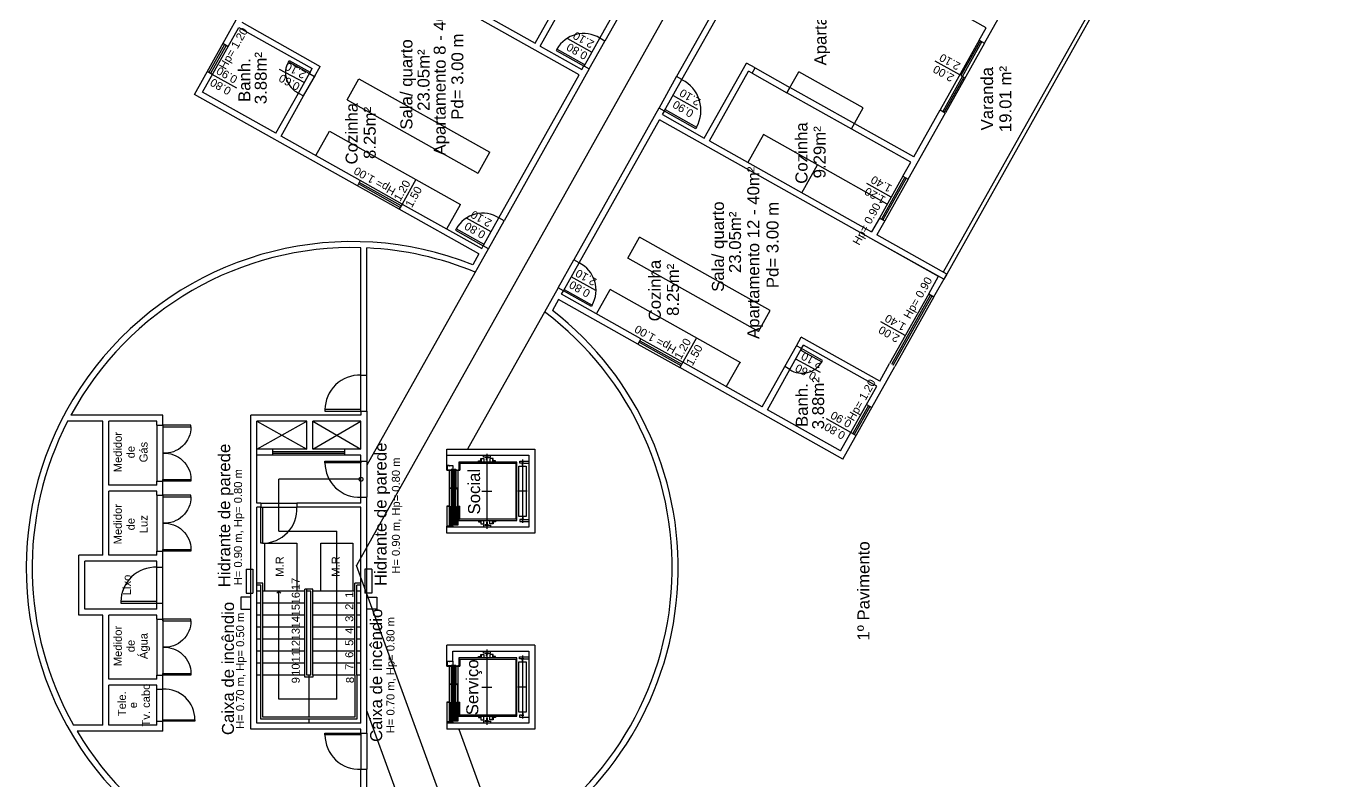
# Model space of a CAD drawing. Header units: millimetres. Extents: x -210 to 1173, y -437 to 320.
# Drawn here: x 1085.4 to 1118.09, y -83.68 to -64.81 of the extents above; entities that cross this region are included whole.
import ezdxf
from ezdxf.enums import TextEntityAlignment as Align

# ---------------------------------------------------------------- set-up
doc = ezdxf.new("R2010")
doc.units = ezdxf.units.MM
doc.header["$LTSCALE"] = 0.3
for name, pattern in [('DASHDOTX2', [50.8, 25.4, -12.7, 0, -12.7]), ('DASHED2', [9.525, 6.35, -3.175]), ('LTYPE_4', [112.5, 56.25, -56.25]), ('LTYPE_6', [168.75, 112.5, -28.125, 0, -28.125])]:
    doc.linetypes.add(name, pattern=pattern)
for name, color, linetype in [('CORTE', 6, 'Continuous'), ('COTAS', 1, 'Continuous'), ('ESQUADRIAS', 3, 'Continuous'), ('LAYER_0', 6, 'Continuous'), ('LINHA DE CORTE', 6, 'DASHDOTX2'), ('PISO', 1, 'Continuous'), ('PROJEÇÃO', 1, 'DASHED2'), ('TEXTOS', 2, 'Continuous'), ('VISTA', 2, 'Continuous')]:
    doc.layers.add(name, color=color, linetype=linetype)
doc.styles.add('2MM 1_100', font='ARIAL.TTF', dxfattribs={"height": 0.2})
doc.styles.add('3MM 1_100', font='ARIAL.TTF', dxfattribs={"height": 0.3})

msp = doc.modelspace()

# ---------------------------------------------------------------- linework, layer by layer
for p in [(1118.09, -34.736), (1110.996, -125.81)]:
    msp.add_line(p, (1093.657, -78.294))
at = {"layer": 'CORTE'}
for p, q in [((1104.442, -57.029), (1099.868, -65.184)), ((1106.186, -58.007), (1101.661, -66.074)), ((1099.739, -65.112), (1103.188, -58.962)), ((1101.792, -66.148), (1105.194, -60.088)), ((1099.226, -66.027), (1092.248, -62.114)), ((1094.066, -62.962), (1098.122, -65.236)), ((1109.399, -64.855), (1106.651, -63.313)), ((1098.122, -65.236), (1099.1, -63.492)), ((1098.253, -65.309), (1099.304, -63.435)), ((1109.357, -65.234), (1110.093, -63.924)), ((1089.607, -66.518), (1090.894, -64.223)), ((1090.789, -64.716), (1092.753, -65.816)), ((1089.811, -66.46), (1090.716, -64.847)), ((1090.716, -64.847), (1092.548, -65.874)), ((1099.813, -64.981), (1099.862, -64.893)), ((1109.228, -65.161), (1109.399, -64.855)), ((1098.253, -65.309), (1099.294, -65.893)), ((1099.868, -65.184), (1099.739, -65.112)), ((1109.226, -65.16), (1109.357, -65.234)), ((1092.48, -65.996), (1092.548, -65.874)), ((1092.48, -65.996), (1092.611, -66.069)), ((1092.611, -66.069), (1092.753, -65.816)), ((1097.22, -69.604), (1099.226, -66.027)), ((1099.477, -65.882), (1097.348, -69.676)), ((1099.294, -65.893), (1099.342, -65.807)), ((1099.342, -65.807), (1099.477, -65.882)), ((1102.352, -67.609), (1103.404, -65.734)), ((1102.483, -67.682), (1103.461, -65.938)), ((1103.622, -65.856), (1103.404, -65.734)), ((1103.548, -65.987), (1103.461, -65.938)), ((1103.548, -65.987), (1103.622, -65.856)), ((1101.795, -66.149), (1101.661, -66.074)), ((1104.494, -66.345), (1104.42, -66.476)), ((1107.588, -68.081), (1104.494, -66.345)), ((1093.68, -68.802), (1089.607, -66.518)), ((1091.643, -67.488), (1089.811, -66.46)), ((1091.643, -67.488), (1092.206, -66.484)), ((1091.774, -67.561), (1092.336, -66.557)), ((1092.206, -66.484), (1092.336, -66.557)), ((1107.515, -68.212), (1104.42, -66.476)), ((1092.102, -66.965), (1092.102, -66.965)), ((1101.219, -66.858), (1099.091, -70.653)), ((1101.354, -66.934), (1101.221, -66.859)), ((1101.305, -67.022), (1101.354, -66.934)), ((1107.45, -68.634), (1108.381, -66.978)), ((1107.588, -68.081), (1108.248, -66.905)), ((1108.248, -66.904), (1108.378, -66.978)), ((1099.225, -70.728), (1101.23, -67.151)), ((1108.207, -71.066), (1101.229, -67.15)), ((1101.305, -67.022), (1102.352, -67.609)), ((1093.753, -68.671), (1091.774, -67.561)), ((1100.767, -67.981), (1100.765, -67.98)), ((1102.483, -67.682), (1106.536, -69.956)), ((1107.319, -68.561), (1107.515, -68.212)), ((1107.319, -68.561), (1107.45, -68.634)), ((1093.753, -68.671), (1093.68, -68.802)), ((1094.8, -69.259), (1094.727, -69.389)), ((1094.8, -69.259), (1096.789, -70.373)), ((1096.715, -70.504), (1094.727, -69.389)), ((1097.348, -69.676), (1097.22, -69.604)), ((1106.732, -69.608), (1106.536, -69.956)), ((1106.732, -69.608), (1106.863, -69.681)), ((1106.863, -69.681), (1106.667, -70.03)), ((1108.34, -71.14), (1106.594, -70.161)), ((1108.412, -71.009), (1106.665, -70.029)), ((1108.413, -71.009), (1106.667, -70.03)), ((1093.77, -73.537), (1093.77, -70.351)), ((1093.92, -73.537), (1093.92, -70.356)), ((1096.957, -70.373), (1093.92, -75.788)), ((1096.715, -70.504), (1096.564, -70.775)), ((1096.789, -70.373), (1096.829, -70.302)), ((1096.957, -70.374), (1096.829, -70.302)), ((1099.225, -70.728), (1099.091, -70.653)), ((1107.963, -71.501), (1108.208, -71.065)), ((1108.094, -71.575), (1108.412, -71.009)), ((1108.413, -71.009), (1108.34, -71.14)), ((1098.701, -71.351), (1096.437, -75.387)), ((1098.833, -71.426), (1098.699, -71.35)), ((1098.785, -71.513), (1098.833, -71.426)), ((1100.769, -72.626), (1098.785, -71.513)), ((1107.963, -71.501), (1108.094, -71.575)), ((1098.711, -71.644), (1098.559, -71.918)), ((1100.695, -72.757), (1098.711, -71.644)), ((1100.769, -72.626), (1100.695, -72.757)), ((1104.655, -72.8), (1104.778, -72.582)), ((1104.786, -72.873), (1104.655, -72.8)), ((1106.74, -73.683), (1104.778, -72.582)), ((1104.786, -72.873), (1104.835, -72.786)), ((1106.667, -73.813), (1104.835, -72.786)), ((1087.32, -73.094), (1087.32, -73.091)), ((1101.815, -73.213), (1101.742, -73.344)), ((1103.799, -74.326), (1101.815, -73.213)), ((1093.77, -73.537), (1093.92, -73.537)), ((1105.819, -75.632), (1101.742, -73.344)), ((1103.799, -74.327), (1104.362, -73.323)), ((1103.93, -74.4), (1104.493, -73.396)), ((1104.493, -73.396), (1104.362, -73.323)), ((1105.819, -75.632), (1107.116, -73.319)), ((1106.74, -73.683), (1106.985, -73.246)), ((1104.142, -73.716), (1104.142, -73.716)), ((1105.761, -75.427), (1106.667, -73.813)), ((1103.45, -74.131), (1103.45, -74.131)), ((1103.581, -74.205), (1103.581, -74.204)), ((1093.77, -74.437), (1093.77, -74.537)), ((1093.77, -74.437), (1093.92, -74.437)), ((1093.92, -74.437), (1093.92, -75.687)), ((1105.761, -75.427), (1103.93, -74.4)), ((1087.32, -74.687), (1086.437, -74.687)), ((1088.82, -74.537), (1086.517, -74.537)), ((1087.32, -78.037), (1087.32, -74.687)), ((1087.47, -76.287), (1087.47, -74.687)), ((1088.67, -74.687), (1087.47, -74.687)), ((1088.67, -74.787), (1088.67, -74.687)), ((1088.67, -74.787), (1088.82, -74.787)), ((1088.82, -74.787), (1088.82, -74.537)), ((1091.02, -82.387), (1091.02, -74.537)), ((1093.77, -74.537), (1091.02, -74.537)), ((1091.17, -75.537), (1091.17, -74.687)), ((1092.42, -74.687), (1091.17, -74.687)), ((1091.17, -74.687), (1092.42, -75.387)), ((1091.17, -75.387), (1092.42, -74.687)), ((1092.42, -75.387), (1092.42, -74.687)), ((1092.57, -75.387), (1092.57, -74.687)), ((1093.77, -74.687), (1092.57, -74.687)), ((1092.57, -75.387), (1093.77, -74.687)), ((1092.57, -74.687), (1093.77, -75.387)), ((1093.77, -75.387), (1093.77, -74.687)), ((1093.92, -74.537), (1093.92, -74.537)), ((1106.096, -74.583), (1106.096, -74.583)), ((1092.42, -75.387), (1091.17, -75.387)), ((1093.77, -75.387), (1092.57, -75.387)), ((1095.92, -75.387), (1098.12, -75.387)), ((1095.92, -75.792), (1095.92, -75.387)), ((1098.12, -75.387), (1098.12, -77.487)), ((1091.17, -76.737), (1091.17, -75.537)), ((1093.77, -75.537), (1091.17, -75.537)), ((1093.77, -75.687), (1093.77, -75.537)), ((1095.92, -75.537), (1097.97, -75.537)), ((1096.24, -75.737), (1096.24, -75.738)), ((1097.97, -75.537), (1097.97, -77.337)), ((1088.67, -76.287), (1087.47, -76.287)), ((1087.47, -78.037), (1087.47, -76.437)), ((1088.67, -76.437), (1087.47, -76.437)), ((1088.67, -76.287), (1088.67, -76.187)), ((1088.67, -76.187), (1088.82, -76.187)), ((1088.67, -76.537), (1088.67, -76.437)), ((1088.82, -76.537), (1088.82, -76.187)), ((1088.67, -76.537), (1088.82, -76.537)), ((1091.27, -76.737), (1091.17, -76.737)), ((1093.77, -76.737), (1092.17, -76.737)), ((1093.77, -76.737), (1093.77, -76.587)), ((1093.92, -82.487), (1093.92, -76.587)), ((1091.17, -82.237), (1091.17, -76.837)), ((1091.27, -76.837), (1091.17, -76.837)), ((1093.77, -76.837), (1092.17, -76.837)), ((1093.77, -82.237), (1093.77, -76.837)), ((1095.92, -77.487), (1095.92, -77.312)), ((1097.97, -77.337), (1095.92, -77.337)), ((1097.97, -77.337), (1096.07, -77.337)), ((1098.12, -77.487), (1095.92, -77.487)), ((1086.72, -79.537), (1086.72, -78.037)), ((1087.32, -78.037), (1086.72, -78.037)), ((1088.67, -78.037), (1087.47, -78.037)), ((1088.67, -78.037), (1088.67, -77.937)), ((1088.67, -77.937), (1088.82, -77.937)), ((1088.82, -78.337), (1088.82, -77.937)), ((1086.87, -79.387), (1086.87, -78.187)), ((1088.67, -78.187), (1086.87, -78.187)), ((1088.67, -78.337), (1088.67, -78.187)), ((1088.67, -78.337), (1088.82, -78.337)), ((1090.9, -78.388), (1090.9, -78.988)), ((1090.9, -78.388), (1091.07, -78.388)), ((1091.07, -78.388), (1091.07, -78.988)), ((1094.04, -78.388), (1093.87, -78.388)), ((1093.87, -78.388), (1093.87, -78.988)), ((1094.04, -78.388), (1094.04, -78.988)), ((1090.9, -78.988), (1091.07, -78.988)), ((1094.04, -78.988), (1093.87, -78.988)), ((1088.67, -79.387), (1086.87, -79.387)), ((1088.67, -79.387), (1088.67, -79.237)), ((1088.67, -79.237), (1088.82, -79.237)), ((1088.82, -79.677), (1088.82, -79.237)), ((1087.32, -79.537), (1086.72, -79.537)), ((1087.32, -82.287), (1087.32, -79.537)), ((1087.47, -81.137), (1087.47, -79.537)), ((1088.67, -79.537), (1087.47, -79.537)), ((1088.67, -79.637), (1088.67, -79.537)), ((1088.67, -79.637), (1088.82, -79.637)), ((1098.12, -80.282), (1095.92, -80.282)), ((1095.92, -80.687), (1095.92, -80.282)), ((1098.12, -80.282), (1098.12, -82.382)), ((1096.07, -80.432), (1097.97, -80.432)), ((1096.07, -80.687), (1096.07, -80.432)), ((1097.97, -80.432), (1097.97, -82.232)), ((1088.67, -81.137), (1088.67, -81.037)), ((1088.67, -81.037), (1088.82, -81.037)), ((1088.82, -81.387), (1088.82, -80.997)), ((1088.67, -81.137), (1087.47, -81.137)), ((1087.47, -82.287), (1087.47, -81.287)), ((1088.67, -81.287), (1087.47, -81.287)), ((1088.67, -81.387), (1088.67, -81.287)), ((1088.67, -81.387), (1088.82, -81.387)), ((1093.92, -81.937), (1096.708, -89.575)), ((1087.32, -82.287), (1086.588, -82.287)), ((1088.67, -82.287), (1087.47, -82.287)), ((1088.67, -82.287), (1088.67, -82.187)), ((1088.67, -82.187), (1088.82, -82.187)), ((1088.82, -82.437), (1088.82, -82.187)), ((1091.02, -82.087), (1091.02, -82.087)), ((1093.77, -82.237), (1091.17, -82.237)), ((1095.92, -82.207), (1095.92, -82.382)), ((1097.97, -82.232), (1095.92, -82.232)), ((1096.07, -82.232), (1096.07, -82.207)), ((1097.97, -82.232), (1096.07, -82.232)), ((1088.82, -82.437), (1086.675, -82.437)), ((1093.77, -82.387), (1091.02, -82.387)), ((1093.77, -82.487), (1093.77, -82.387)), ((1093.77, -82.487), (1093.92, -82.487)), ((1098.12, -82.382), (1095.92, -82.382)), ((1096.218, -82.387), (1097.913, -87.044)), ((1093.77, -86.345), (1093.77, -83.387)), ((1093.77, -83.387), (1093.92, -83.387)), ((1093.92, -86.339), (1093.92, -83.387))]:
    msp.add_line(p, q, dxfattribs=at)
for points in [[(1091.02, -79.088), (1090.77, -79.088), (1090.77, -79.388), (1091.02, -79.388)], [(1093.92, -79.088), (1094.17, -79.088), (1094.17, -79.388), (1093.92, -79.388)]]:
    msp.add_lwpolyline(points, close=True, dxfattribs=at)
for radius, start, end in [(8.15, 68.3048, 282.7624), (8, 88.4307, 151.556), (8, 67.3907, 87.3556), (8, 298.0702, 53.0339), (8.15, 298.9803, 52.0841), (8, 152.7709, 209.5018), (8, 210.7439, 271.5674)]:
    msp.add_arc((1093.551, -78.348), radius, start, end, dxfattribs=at)
at = {"layer": 'COTAS'}
for p, q in [((1098.931, -65.117), (1099.544, -65.461)), ((1108.739, -66.032), (1108.126, -65.689)), ((1090.667, -66.362), (1090.053, -66.018)), ((1092.352, -66.222), (1091.732, -65.891)), ((1095.144, -68.645), (1094.8, -69.258)), ((1107.026, -69.084), (1106.412, -68.741)), ((1097.025, -69.953), (1096.412, -69.609)), ((1099.642, -71.421), (1099.029, -71.077)), ((1107.376, -72.548), (1106.763, -72.204)), ((1102.159, -72.6), (1101.815, -73.213)), ((1105.26, -73.465), (1104.639, -73.135)), ((1106.02, -74.97), (1105.407, -74.626)), ((1093.77, -76.137), (1091.72, -76.137)), ((1091.72, -77.437), (1091.72, -76.137)), ((1091.72, -77.437), (1093.17, -77.437)), ((1093.17, -81.637), (1093.17, -77.437)), ((1091.72, -78.937), (1091.669, -78.987)), ((1091.72, -78.937), (1091.769, -78.987)), ((1091.72, -81.637), (1091.72, -78.937)), ((1093.17, -81.637), (1091.72, -81.637))]:
    msp.add_line(p, q, dxfattribs=at)
at = {"layer": 'COTAS', "extrusion": (8.11327e-13, 3.46145e-12, -1)}
msp.add_line((1101.574, -66.542), (1102.187, -66.886), dxfattribs=at)
at = {"layer": 'COTAS'}
msp.add_circle((1093.77, -76.137), 0.05, dxfattribs=at)
at = {"layer": 'ESQUADRIAS'}
for p, q in [((1109.293, -65.197), (1108.315, -66.941)), ((1109.258, -65.177), (1108.769, -66.049)), ((1108.839, -66.089), (1108.35, -66.961)), ((1108.769, -66.049), (1108.839, -66.089)), ((1107.367, -68.588), (1106.78, -69.635)), ((1107.402, -68.608), (1106.815, -69.654)), ((1094.753, -69.341), (1093.707, -68.755)), ((1094.773, -69.307), (1093.726, -68.72)), ((1108.011, -71.528), (1107.033, -73.272)), ((1108.046, -71.548), (1107.067, -73.292)), ((1100.722, -72.709), (1101.769, -73.296)), ((1100.742, -72.674), (1101.788, -73.261))]:
    msp.add_line(p, q, dxfattribs=at)
for points in [[(1092.499, -65.961), (1092.479, -65.995), (1091.956, -65.702), (1091.976, -65.667)], [(1099.348, -65.81), (1099.368, -65.775), (1098.67, -65.384), (1098.65, -65.418)], [(1101.354, -66.934), (1101.374, -66.899), (1102.159, -67.34), (1102.139, -67.375)], [(1096.829, -70.302), (1096.849, -70.267), (1096.151, -69.876), (1096.131, -69.911)], [(1098.833, -71.426), (1098.853, -71.391), (1099.551, -71.782), (1099.531, -71.817)], [(1104.786, -72.873), (1104.767, -72.908), (1105.29, -73.202), (1105.309, -73.167)], [(1093.77, -74.437), (1093.77, -74.397), (1092.87, -74.397), (1092.87, -74.437)], [(1093.77, -75.687), (1093.77, -75.727), (1092.87, -75.727), (1092.87, -75.687)], [(1091.27, -76.837), (1091.31, -76.837), (1091.31, -77.737), (1091.27, -77.737)], [(1088.67, -79.237), (1088.67, -79.197), (1087.77, -79.197), (1087.77, -79.237)], [(1093.77, -82.487), (1093.77, -82.527), (1092.87, -82.527), (1092.87, -82.487)]]:
    msp.add_lwpolyline(points, close=True, dxfattribs=at)
at = {"layer": 'ESQUADRIAS', "extrusion": (-1.22461e-16, 2.18219e-21, -1)}
for points in [[(-1088.82, -74.787), (-1088.82, -74.827), (-1089.52, -74.827), (-1089.52, -74.787)], [(-1088.82, -76.187), (-1088.82, -76.147), (-1089.52, -76.147), (-1089.52, -76.187)], [(-1088.82, -76.537), (-1088.82, -76.577), (-1089.52, -76.577), (-1089.52, -76.537)], [(-1088.82, -77.937), (-1088.82, -77.897), (-1089.52, -77.897), (-1089.52, -77.937)], [(-1088.82, -79.637), (-1088.82, -79.677), (-1089.52, -79.677), (-1089.52, -79.637)], [(-1088.82, -81.037), (-1088.82, -80.997), (-1089.52, -80.997), (-1089.52, -81.037)]]:
    msp.add_lwpolyline(points, close=True, dxfattribs=at)
at = {"layer": 'ESQUADRIAS', "extrusion": (-2.37721e-09, -4.20167e-10, 1), "elevation": 0}
msp.add_lwpolyline([(1088.82, -82.187), (1088.82, -82.147), (1089.62, -82.147), (1089.62, -82.187)], close=True, dxfattribs=at)
at = {"layer": 'LAYER_0', "color": 15, "linetype": 'LTYPE_6'}
for p, q in [((1096.92, -75.502), (1096.92, -77.378)), ((1097.81, -75.645), (1097.81, -77.226)), ((1096.792, -76.437), (1097.044, -76.437)), ((1097.921, -76.437), (1097.691, -76.437)), ((1096.92, -80.397), (1096.92, -82.272)), ((1097.81, -80.539), (1097.81, -82.121)), ((1096.792, -81.332), (1097.044, -81.332)), ((1097.92, -81.332), (1097.691, -81.332))]:
    msp.add_line(p, q, dxfattribs=at)
at = {"layer": 'LAYER_0', "color": 7}
for p, q in [((1095.92, -75.792), (1096.07, -75.792)), ((1096.07, -77.312), (1095.92, -77.312)), ((1095.92, -80.687), (1096.07, -80.687)), ((1096.07, -82.207), (1095.92, -82.207))]:
    msp.add_line(p, q, dxfattribs=at)
at = {"layer": 'LAYER_0', "color": 11}
for p, q in [((1095.92, -75.912), (1095.92, -75.792)), ((1095.92, -75.792), (1095.98, -75.792)), ((1095.978, -75.794), (1095.922, -75.794)), ((1095.922, -75.794), (1095.922, -75.91)), ((1095.978, -75.807), (1095.978, -75.794)), ((1095.98, -75.807), (1095.978, -75.807)), ((1095.98, -75.792), (1095.98, -75.807)), ((1095.98, -75.792), (1096.07, -75.792)), ((1096.07, -75.792), (1096.07, -75.882)), ((1097.67, -75.707), (1096.22, -75.707)), ((1096.22, -75.707), (1096.22, -75.91)), ((1096.24, -75.737), (1096.24, -75.912)), ((1096.24, -75.737), (1097.64, -75.737)), ((1096.71, -75.682), (1096.71, -75.676)), ((1096.71, -75.676), (1096.764, -75.676)), ((1096.71, -75.682), (1096.77, -75.682)), ((1096.764, -75.676), (1096.764, -75.622)), ((1096.764, -75.622), (1096.845, -75.622)), ((1096.77, -75.682), (1096.77, -75.622)), ((1096.77, -75.682), (1096.77, -75.707)), ((1096.835, -75.587), (1096.835, -75.537)), ((1096.875, -75.587), (1096.835, -75.587)), ((1096.845, -75.622), (1096.845, -75.682)), ((1096.845, -75.682), (1096.845, -75.707)), ((1096.92, -75.587), (1096.875, -75.587)), ((1096.875, -75.587), (1096.875, -75.592)), ((1096.879, -75.596), (1096.875, -75.592)), ((1096.912, -75.597), (1096.879, -75.596)), ((1096.912, -75.597), (1096.916, -75.601)), ((1096.916, -75.617), (1096.912, -75.62)), ((1096.912, -75.662), (1096.912, -75.62)), ((1096.92, -75.662), (1096.912, -75.662)), ((1096.916, -75.617), (1096.916, -75.601)), ((1096.965, -75.587), (1096.92, -75.587)), ((1096.92, -75.662), (1096.928, -75.662)), ((1096.925, -75.601), (1096.928, -75.597)), ((1096.925, -75.617), (1096.925, -75.601)), ((1096.925, -75.617), (1096.928, -75.62)), ((1096.928, -75.597), (1096.962, -75.596)), ((1096.928, -75.662), (1096.928, -75.62)), ((1096.962, -75.596), (1096.965, -75.592)), ((1096.965, -75.587), (1097.005, -75.587)), ((1096.965, -75.587), (1096.965, -75.592)), ((1097.076, -75.622), (1096.995, -75.622)), ((1096.995, -75.622), (1096.995, -75.682)), ((1096.995, -75.682), (1096.995, -75.707)), ((1097.005, -75.587), (1097.005, -75.537)), ((1097.07, -75.682), (1097.07, -75.622)), ((1097.07, -75.682), (1097.07, -75.707)), ((1097.13, -75.682), (1097.07, -75.682)), ((1097.076, -75.676), (1097.076, -75.622)), ((1097.13, -75.676), (1097.076, -75.676)), ((1097.13, -75.682), (1097.13, -75.676)), ((1097.64, -75.737), (1097.64, -77.137)), ((1097.67, -77.167), (1097.67, -75.707)), ((1097.72, -75.807), (1097.9, -75.807)), ((1097.72, -77.067), (1097.72, -75.807)), ((1097.738, -75.733), (1097.738, -75.683)), ((1097.738, -75.683), (1097.97, -75.683)), ((1097.778, -75.733), (1097.738, -75.733)), ((1097.843, -75.733), (1097.97, -75.733)), ((1097.9, -75.807), (1097.9, -77.067)), ((1095.92, -75.912), (1096.025, -75.912)), ((1096.023, -75.91), (1095.922, -75.91)), ((1095.98, -77.312), (1095.98, -75.912)), ((1096.068, -75.895), (1096.023, -75.895)), ((1096.023, -75.895), (1096.023, -75.91)), ((1096.025, -75.912), (1096.025, -75.897)), ((1096.025, -75.897), (1096.07, -75.897)), ((1096.07, -75.9), (1096.03, -75.9)), ((1096.03, -75.9), (1096.03, -76.382)), ((1096.032, -76.38), (1096.032, -75.902)), ((1096.032, -75.902), (1096.068, -75.902)), ((1096.07, -75.882), (1096.068, -75.882)), ((1096.068, -75.882), (1096.068, -75.895)), ((1096.068, -75.902), (1096.068, -75.915)), ((1096.068, -75.915), (1096.07, -75.915)), ((1096.07, -75.882), (1096.07, -77.312)), ((1096.1, -75.882), (1096.1, -77.287)), ((1096.1, -75.882), (1096.102, -75.882)), ((1096.145, -75.897), (1096.1, -75.897)), ((1096.1, -75.9), (1096.14, -75.9)), ((1096.102, -75.915), (1096.1, -75.915)), ((1096.102, -75.882), (1096.102, -75.895)), ((1096.102, -75.895), (1096.147, -75.895)), ((1096.138, -75.902), (1096.102, -75.902)), ((1096.102, -75.902), (1096.102, -75.915)), ((1096.138, -76.38), (1096.138, -75.902)), ((1096.14, -75.9), (1096.14, -76.382)), ((1096.145, -75.912), (1096.145, -75.897)), ((1096.145, -75.912), (1096.19, -75.912)), ((1096.147, -75.895), (1096.147, -75.91)), ((1096.147, -75.91), (1096.19, -75.91)), ((1096.22, -75.91), (1096.19, -75.91)), ((1096.19, -75.912), (1096.24, -75.912)), ((1096.19, -75.912), (1096.19, -77.287)), ((1095.985, -76.362), (1096.025, -76.362)), ((1095.985, -76.362), (1095.985, -76.832)), ((1096.023, -76.364), (1095.987, -76.364)), ((1095.987, -76.83), (1095.987, -76.364)), ((1096.023, -76.377), (1096.023, -76.364)), ((1096.025, -76.377), (1096.023, -76.377)), ((1096.025, -76.362), (1096.025, -76.377)), ((1096.03, -76.382), (1096.07, -76.382)), ((1096.068, -76.38), (1096.032, -76.38)), ((1096.07, -76.367), (1096.068, -76.367)), ((1096.068, -76.367), (1096.068, -76.38)), ((1096.1, -76.367), (1096.102, -76.367)), ((1096.14, -76.382), (1096.1, -76.382)), ((1096.102, -76.367), (1096.102, -76.38)), ((1096.102, -76.38), (1096.138, -76.38)), ((1096.185, -76.362), (1096.145, -76.362)), ((1096.145, -76.362), (1096.145, -76.377)), ((1096.145, -76.377), (1096.147, -76.377)), ((1096.147, -76.377), (1096.147, -76.364)), ((1096.147, -76.364), (1096.183, -76.364)), ((1096.183, -76.83), (1096.183, -76.364)), ((1096.185, -76.362), (1096.185, -76.832)), ((1095.98, -76.812), (1095.92, -76.812)), ((1095.92, -76.812), (1095.92, -77.312)), ((1095.922, -77.31), (1095.922, -76.814)), ((1095.922, -76.814), (1095.978, -76.814)), ((1095.978, -76.814), (1095.978, -76.827)), ((1096.025, -76.817), (1096.023, -76.817)), ((1096.023, -76.817), (1096.023, -76.83)), ((1096.025, -76.832), (1096.025, -76.817)), ((1096.145, -76.832), (1096.145, -76.817)), ((1096.145, -76.817), (1096.147, -76.817)), ((1096.147, -76.817), (1096.147, -76.83)), ((1096.19, -76.812), (1096.24, -76.812)), ((1096.192, -76.827), (1096.192, -76.814)), ((1096.192, -76.814), (1096.22, -76.814)), ((1096.22, -76.814), (1096.22, -77.167)), ((1096.24, -77.137), (1096.24, -76.812)), ((1095.978, -76.827), (1095.98, -76.827)), ((1095.985, -76.832), (1096.025, -76.832)), ((1096.023, -76.83), (1095.987, -76.83)), ((1096.185, -76.832), (1096.145, -76.832)), ((1096.147, -76.83), (1096.183, -76.83)), ((1096.19, -76.827), (1096.192, -76.827)), ((1097.64, -77.137), (1096.24, -77.137)), ((1097.9, -77.067), (1097.72, -77.067)), ((1097.778, -77.141), (1097.738, -77.141)), ((1097.738, -77.141), (1097.738, -77.191)), ((1097.843, -77.141), (1097.97, -77.141)), ((1095.92, -77.312), (1095.98, -77.312)), ((1095.978, -77.31), (1095.922, -77.31)), ((1095.98, -77.297), (1095.978, -77.297)), ((1095.978, -77.297), (1095.978, -77.31)), ((1096.07, -77.312), (1095.98, -77.312)), ((1096.19, -77.287), (1096.1, -77.287)), ((1096.22, -77.167), (1097.67, -77.167)), ((1096.71, -77.192), (1096.77, -77.192)), ((1096.71, -77.192), (1096.71, -77.198)), ((1096.71, -77.198), (1096.764, -77.198)), ((1096.764, -77.198), (1096.764, -77.252)), ((1096.764, -77.252), (1096.845, -77.252)), ((1096.77, -77.192), (1096.77, -77.167)), ((1096.77, -77.192), (1096.77, -77.252)), ((1096.875, -77.287), (1096.835, -77.287)), ((1096.835, -77.287), (1096.835, -77.337)), ((1096.845, -77.192), (1096.845, -77.167)), ((1096.845, -77.252), (1096.845, -77.192)), ((1096.878, -77.279), (1096.875, -77.283)), ((1096.875, -77.287), (1096.875, -77.283)), ((1096.875, -77.287), (1096.92, -77.287)), ((1096.912, -77.278), (1096.878, -77.279)), ((1096.92, -77.212), (1096.912, -77.212)), ((1096.912, -77.212), (1096.912, -77.254)), ((1096.916, -77.258), (1096.912, -77.254)), ((1096.916, -77.274), (1096.912, -77.278)), ((1096.916, -77.258), (1096.916, -77.274)), ((1096.92, -77.212), (1096.928, -77.212)), ((1096.92, -77.287), (1096.965, -77.287)), ((1096.925, -77.258), (1096.928, -77.254)), ((1096.925, -77.258), (1096.925, -77.274)), ((1096.928, -77.278), (1096.925, -77.274)), ((1096.928, -77.212), (1096.928, -77.254)), ((1096.928, -77.278), (1096.962, -77.279)), ((1096.962, -77.279), (1096.965, -77.283)), ((1096.965, -77.287), (1096.965, -77.283)), ((1096.965, -77.287), (1097.005, -77.287)), ((1096.995, -77.192), (1096.995, -77.167)), ((1096.995, -77.252), (1096.995, -77.192)), ((1097.076, -77.252), (1096.995, -77.252)), ((1097.005, -77.287), (1097.005, -77.337)), ((1097.07, -77.192), (1097.07, -77.167)), ((1097.13, -77.192), (1097.07, -77.192)), ((1097.07, -77.192), (1097.07, -77.252)), ((1097.13, -77.198), (1097.076, -77.198)), ((1097.076, -77.198), (1097.076, -77.252)), ((1097.13, -77.192), (1097.13, -77.198)), ((1097.738, -77.191), (1097.97, -77.191)), ((1095.92, -80.807), (1095.92, -80.687)), ((1095.92, -80.687), (1095.98, -80.687)), ((1095.978, -80.689), (1095.922, -80.689)), ((1095.922, -80.689), (1095.922, -80.805)), ((1095.978, -80.702), (1095.978, -80.689)), ((1095.98, -80.702), (1095.978, -80.702)), ((1095.98, -80.687), (1095.98, -80.702)), ((1095.98, -80.687), (1096.07, -80.687)), ((1096.07, -80.687), (1096.07, -80.777)), ((1097.67, -80.602), (1096.22, -80.602)), ((1096.22, -80.602), (1096.22, -80.805)), ((1096.24, -80.632), (1096.24, -80.807)), ((1096.24, -80.632), (1097.64, -80.632)), ((1096.71, -80.577), (1096.71, -80.571)), ((1096.71, -80.571), (1096.764, -80.571)), ((1096.71, -80.577), (1096.77, -80.577)), ((1096.764, -80.571), (1096.764, -80.517)), ((1096.764, -80.517), (1096.845, -80.517)), ((1096.77, -80.577), (1096.77, -80.517)), ((1096.77, -80.577), (1096.77, -80.602)), ((1096.835, -80.482), (1096.835, -80.432)), ((1096.875, -80.482), (1096.835, -80.482)), ((1096.845, -80.517), (1096.845, -80.577)), ((1096.845, -80.577), (1096.845, -80.602)), ((1096.92, -80.482), (1096.875, -80.482)), ((1096.875, -80.482), (1096.875, -80.487)), ((1096.878, -80.49), (1096.875, -80.487)), ((1096.912, -80.492), (1096.878, -80.49)), ((1096.912, -80.492), (1096.915, -80.496)), ((1096.915, -80.512), (1096.912, -80.515)), ((1096.912, -80.557), (1096.912, -80.515)), ((1096.92, -80.557), (1096.912, -80.557)), ((1096.915, -80.512), (1096.915, -80.496)), ((1096.965, -80.482), (1096.92, -80.482)), ((1096.92, -80.557), (1096.928, -80.557)), ((1096.924, -80.496), (1096.928, -80.492)), ((1096.924, -80.512), (1096.924, -80.496)), ((1096.924, -80.512), (1096.928, -80.515)), ((1096.928, -80.492), (1096.961, -80.49)), ((1096.928, -80.557), (1096.928, -80.515)), ((1096.961, -80.49), (1096.965, -80.487)), ((1096.965, -80.482), (1097.005, -80.482)), ((1096.965, -80.482), (1096.965, -80.487)), ((1097.076, -80.517), (1096.995, -80.517)), ((1096.995, -80.517), (1096.995, -80.577)), ((1096.995, -80.577), (1096.995, -80.602)), ((1097.005, -80.482), (1097.005, -80.432)), ((1097.07, -80.577), (1097.07, -80.517)), ((1097.07, -80.577), (1097.07, -80.602)), ((1097.13, -80.577), (1097.07, -80.577)), ((1097.076, -80.571), (1097.076, -80.517)), ((1097.13, -80.571), (1097.076, -80.571)), ((1097.13, -80.577), (1097.13, -80.571)), ((1097.64, -80.632), (1097.64, -82.032)), ((1097.67, -82.062), (1097.67, -80.602)), ((1097.72, -80.702), (1097.9, -80.702)), ((1097.72, -81.962), (1097.72, -80.702)), ((1097.737, -80.628), (1097.737, -80.578)), ((1097.737, -80.578), (1097.97, -80.578)), ((1097.777, -80.628), (1097.737, -80.628)), ((1097.842, -80.628), (1097.97, -80.628)), ((1097.9, -80.702), (1097.9, -81.962)), ((1095.92, -80.807), (1096.025, -80.807)), ((1096.023, -80.805), (1095.922, -80.805)), ((1095.98, -82.207), (1095.98, -80.807)), ((1096.068, -80.79), (1096.023, -80.79)), ((1096.023, -80.79), (1096.023, -80.805)), ((1096.025, -80.807), (1096.025, -80.792)), ((1096.025, -80.792), (1096.07, -80.792)), ((1096.07, -80.795), (1096.03, -80.795)), ((1096.03, -80.795), (1096.03, -81.277)), ((1096.032, -81.275), (1096.032, -80.797)), ((1096.032, -80.797), (1096.068, -80.797)), ((1096.07, -80.777), (1096.068, -80.777)), ((1096.068, -80.777), (1096.068, -80.79)), ((1096.068, -80.797), (1096.068, -80.81)), ((1096.068, -80.81), (1096.07, -80.81)), ((1096.07, -80.777), (1096.07, -82.207)), ((1096.1, -80.777), (1096.1, -82.182)), ((1096.1, -80.777), (1096.102, -80.777)), ((1096.145, -80.792), (1096.1, -80.792)), ((1096.1, -80.795), (1096.14, -80.795)), ((1096.102, -80.81), (1096.1, -80.81)), ((1096.102, -80.777), (1096.102, -80.79)), ((1096.102, -80.79), (1096.147, -80.79)), ((1096.138, -80.797), (1096.102, -80.797)), ((1096.102, -80.797), (1096.102, -80.81)), ((1096.138, -81.275), (1096.138, -80.797)), ((1096.14, -80.795), (1096.14, -81.277)), ((1096.145, -80.807), (1096.145, -80.792)), ((1096.145, -80.807), (1096.19, -80.807)), ((1096.147, -80.79), (1096.147, -80.805)), ((1096.147, -80.805), (1096.19, -80.805)), ((1096.22, -80.805), (1096.19, -80.805)), ((1096.19, -80.807), (1096.24, -80.807)), ((1096.19, -80.807), (1096.19, -82.182)), ((1095.985, -81.257), (1096.025, -81.257)), ((1095.985, -81.257), (1095.985, -81.727)), ((1096.023, -81.259), (1095.987, -81.259)), ((1095.987, -81.725), (1095.987, -81.259)), ((1096.023, -81.272), (1096.023, -81.259)), ((1096.025, -81.272), (1096.023, -81.272)), ((1096.025, -81.257), (1096.025, -81.272)), ((1096.03, -81.277), (1096.07, -81.277)), ((1096.068, -81.275), (1096.032, -81.275)), ((1096.07, -81.262), (1096.068, -81.262)), ((1096.068, -81.262), (1096.068, -81.275)), ((1096.1, -81.262), (1096.102, -81.262)), ((1096.14, -81.277), (1096.1, -81.277)), ((1096.102, -81.262), (1096.102, -81.275)), ((1096.102, -81.275), (1096.138, -81.275)), ((1096.185, -81.257), (1096.145, -81.257)), ((1096.145, -81.257), (1096.145, -81.272)), ((1096.145, -81.272), (1096.147, -81.272)), ((1096.147, -81.272), (1096.147, -81.259)), ((1096.147, -81.259), (1096.183, -81.259)), ((1096.183, -81.725), (1096.183, -81.259)), ((1096.185, -81.257), (1096.185, -81.727)), ((1095.98, -81.707), (1095.92, -81.707)), ((1095.92, -81.707), (1095.92, -82.207)), ((1095.922, -82.205), (1095.922, -81.709)), ((1095.922, -81.709), (1095.978, -81.709)), ((1095.978, -81.709), (1095.978, -81.722)), ((1095.978, -81.722), (1095.98, -81.722)), ((1096.025, -81.712), (1096.023, -81.712)), ((1096.023, -81.712), (1096.023, -81.725)), ((1096.025, -81.727), (1096.025, -81.712)), ((1096.145, -81.727), (1096.145, -81.712)), ((1096.145, -81.712), (1096.147, -81.712)), ((1096.147, -81.712), (1096.147, -81.725)), ((1096.19, -81.707), (1096.24, -81.707)), ((1096.19, -81.722), (1096.192, -81.722)), ((1096.192, -81.722), (1096.192, -81.709)), ((1096.192, -81.709), (1096.22, -81.709)), ((1096.22, -81.709), (1096.22, -82.062)), ((1096.24, -82.032), (1096.24, -81.707)), ((1095.985, -81.727), (1096.025, -81.727)), ((1096.023, -81.725), (1095.987, -81.725)), ((1096.185, -81.727), (1096.145, -81.727)), ((1096.147, -81.725), (1096.183, -81.725)), ((1097.64, -82.032), (1096.24, -82.032)), ((1097.9, -81.962), (1097.72, -81.962)), ((1097.777, -82.036), (1097.737, -82.036)), ((1097.737, -82.036), (1097.737, -82.086)), ((1095.92, -82.207), (1095.98, -82.207)), ((1095.978, -82.205), (1095.922, -82.205)), ((1095.98, -82.192), (1095.978, -82.192)), ((1095.978, -82.192), (1095.978, -82.205)), ((1096.07, -82.207), (1095.98, -82.207)), ((1096.19, -82.182), (1096.1, -82.182)), ((1096.22, -82.062), (1097.67, -82.062)), ((1096.71, -82.087), (1096.77, -82.087)), ((1096.71, -82.087), (1096.71, -82.093)), ((1096.71, -82.093), (1096.764, -82.093)), ((1096.764, -82.093), (1096.764, -82.147)), ((1096.764, -82.147), (1096.845, -82.147)), ((1096.77, -82.087), (1096.77, -82.062)), ((1096.77, -82.087), (1096.77, -82.147)), ((1096.875, -82.182), (1096.835, -82.182)), ((1096.835, -82.182), (1096.835, -82.232)), ((1096.845, -82.087), (1096.845, -82.062)), ((1096.845, -82.147), (1096.845, -82.087)), ((1096.878, -82.174), (1096.875, -82.178)), ((1096.875, -82.182), (1096.875, -82.178)), ((1096.875, -82.182), (1096.92, -82.182)), ((1096.912, -82.172), (1096.878, -82.174)), ((1096.92, -82.107), (1096.912, -82.107)), ((1096.912, -82.107), (1096.912, -82.149)), ((1096.915, -82.153), (1096.912, -82.149)), ((1096.915, -82.169), (1096.912, -82.172)), ((1096.915, -82.153), (1096.915, -82.169)), ((1096.92, -82.107), (1096.928, -82.107)), ((1096.92, -82.182), (1096.965, -82.182)), ((1096.924, -82.153), (1096.928, -82.149)), ((1096.924, -82.153), (1096.924, -82.169)), ((1096.928, -82.172), (1096.924, -82.169)), ((1096.928, -82.107), (1096.928, -82.149)), ((1096.928, -82.172), (1096.961, -82.174)), ((1096.961, -82.174), (1096.965, -82.178)), ((1096.965, -82.182), (1096.965, -82.178)), ((1096.965, -82.182), (1097.005, -82.182)), ((1096.995, -82.087), (1096.995, -82.062)), ((1096.995, -82.147), (1096.995, -82.087)), ((1097.076, -82.147), (1096.995, -82.147)), ((1097.005, -82.182), (1097.005, -82.232)), ((1097.07, -82.087), (1097.07, -82.062)), ((1097.13, -82.087), (1097.07, -82.087)), ((1097.07, -82.087), (1097.07, -82.147)), ((1097.13, -82.093), (1097.076, -82.093)), ((1097.076, -82.093), (1097.076, -82.147)), ((1097.13, -82.087), (1097.13, -82.093)), ((1097.737, -82.086), (1097.97, -82.086))]:
    msp.add_line(p, q, dxfattribs=at)
at = {"layer": 'LAYER_0'}
for p, q in [((1096.515, -75.737), (1096.515, -75.737)), ((1096.24, -76.897), (1096.24, -76.897)), ((1096.515, -77.137), (1096.515, -77.137)), ((1097.64, -76.897), (1097.64, -76.897)), ((1096.515, -80.632), (1096.515, -80.632)), ((1096.24, -81.791), (1096.24, -81.791)), ((1096.515, -82.032), (1096.515, -82.032)), ((1097.64, -81.791), (1097.64, -81.791))]:
    msp.add_line(p, q, dxfattribs=at)
at = {"layer": 'LAYER_0', "color": 1, "linetype": 'LTYPE_4'}
for p, q in [((1096.779, -75.622), (1096.779, -75.682)), ((1096.779, -75.682), (1096.779, -75.707)), ((1097.062, -75.622), (1097.062, -75.682)), ((1097.062, -75.682), (1097.062, -75.707)), ((1096.779, -77.192), (1096.779, -77.167)), ((1096.779, -77.252), (1096.779, -77.192)), ((1097.062, -77.192), (1097.062, -77.167)), ((1097.062, -77.252), (1097.062, -77.192)), ((1096.778, -80.517), (1096.778, -80.577)), ((1096.778, -80.577), (1096.778, -80.602)), ((1097.061, -80.517), (1097.061, -80.577)), ((1097.061, -80.577), (1097.061, -80.602)), ((1096.778, -82.087), (1096.778, -82.062)), ((1096.778, -82.147), (1096.778, -82.087)), ((1097.061, -82.087), (1097.061, -82.062)), ((1097.061, -82.147), (1097.061, -82.087))]:
    msp.add_line(p, q, dxfattribs=at)
at = {"layer": 'LAYER_0', "color": 1}
for p, q in [((1097.843, -75.733), (1097.778, -75.733)), ((1097.782, -75.737), (1097.778, -75.733)), ((1097.808, -75.737), (1097.782, -75.737)), ((1097.806, -75.752), (1097.808, -75.75)), ((1097.806, -75.787), (1097.806, -75.752)), ((1097.814, -75.787), (1097.806, -75.787)), ((1097.808, -75.75), (1097.808, -75.737)), ((1097.812, -75.75), (1097.812, -75.737)), ((1097.839, -75.737), (1097.812, -75.737)), ((1097.812, -75.75), (1097.814, -75.752)), ((1097.814, -75.787), (1097.814, -75.752)), ((1097.839, -75.737), (1097.843, -75.733)), ((1096.045, -77.312), (1096.045, -76.382)), ((1096.055, -76.382), (1096.055, -77.312)), ((1096.115, -77.287), (1096.115, -76.382)), ((1096.125, -76.382), (1096.125, -77.287)), ((1096, -77.312), (1096, -76.832)), ((1096.01, -76.832), (1096.01, -77.312)), ((1096.16, -76.832), (1096.16, -77.287)), ((1096.17, -77.287), (1096.17, -76.832)), ((1097.782, -77.137), (1097.778, -77.141)), ((1097.778, -77.141), (1097.843, -77.141)), ((1097.782, -77.137), (1097.808, -77.137)), ((1097.806, -77.087), (1097.814, -77.087)), ((1097.806, -77.087), (1097.806, -77.122)), ((1097.808, -77.124), (1097.806, -77.122)), ((1097.808, -77.124), (1097.808, -77.137)), ((1097.814, -77.122), (1097.812, -77.124)), ((1097.812, -77.124), (1097.812, -77.137)), ((1097.812, -77.137), (1097.839, -77.137)), ((1097.814, -77.087), (1097.814, -77.122)), ((1097.839, -77.137), (1097.843, -77.141)), ((1097.842, -80.628), (1097.777, -80.628)), ((1097.781, -80.632), (1097.777, -80.628)), ((1097.808, -80.632), (1097.781, -80.632)), ((1097.806, -80.647), (1097.808, -80.645)), ((1097.806, -80.682), (1097.806, -80.647)), ((1097.814, -80.682), (1097.806, -80.682)), ((1097.808, -80.645), (1097.808, -80.632)), ((1097.812, -80.645), (1097.812, -80.632)), ((1097.838, -80.632), (1097.812, -80.632)), ((1097.812, -80.645), (1097.814, -80.647)), ((1097.814, -80.682), (1097.814, -80.647)), ((1097.838, -80.632), (1097.842, -80.628)), ((1096.045, -82.207), (1096.045, -81.277)), ((1096.055, -81.277), (1096.055, -82.207)), ((1096.115, -82.182), (1096.115, -81.277)), ((1096.125, -81.277), (1096.125, -82.182)), ((1096, -82.207), (1096, -81.727)), ((1096.01, -81.727), (1096.01, -82.207)), ((1096.16, -81.727), (1096.16, -82.182)), ((1096.17, -82.182), (1096.17, -81.727)), ((1097.781, -82.032), (1097.777, -82.036)), ((1097.777, -82.036), (1097.842, -82.036)), ((1097.781, -82.032), (1097.808, -82.032)), ((1097.806, -81.982), (1097.814, -81.982)), ((1097.806, -81.982), (1097.806, -82.017)), ((1097.808, -82.019), (1097.806, -82.017)), ((1097.808, -82.019), (1097.808, -82.032)), ((1097.814, -82.017), (1097.812, -82.019)), ((1097.812, -82.019), (1097.812, -82.032)), ((1097.812, -82.032), (1097.838, -82.032)), ((1097.814, -81.982), (1097.814, -82.017)), ((1097.838, -82.032), (1097.842, -82.036))]:
    msp.add_line(p, q, dxfattribs=at)
at = {"layer": 'LINHA DE CORTE'}
for p, q in [((1093.77, -75.687), (1093.92, -75.687)), ((1091.27, -76.737), (1091.27, -76.837)), ((1092.17, -76.737), (1092.17, -76.837)), ((1093.77, -76.587), (1093.92, -76.587))]:
    msp.add_line(p, q, dxfattribs=at)
at = {"layer": 'PISO', "extrusion": (5.98874e-17, 1.06818e-16, -1)}
for p, q in [((1099.348, -65.81), (1099.739, -65.112)), ((1099.477, -65.882), (1099.868, -65.184))]:
    msp.add_line(p, q, dxfattribs=at)
at = {"layer": 'PISO'}
for p, q in [((1109.228, -65.16), (1108.25, -66.905)), ((1109.359, -65.234), (1108.381, -66.978)), ((1103.548, -65.987), (1104.42, -66.476)), ((1103.622, -65.856), (1104.494, -66.345)), ((1101.221, -66.859), (1101.661, -66.074)), ((1101.351, -66.933), (1101.792, -66.148)), ((1093.77, -74.437), (1093.77, -73.537)), ((1093.92, -74.437), (1093.92, -73.537)), ((1088.67, -74.787), (1088.67, -76.187)), ((1088.82, -74.787), (1088.82, -76.187)), ((1093.77, -76.587), (1093.77, -75.687)), ((1093.92, -75.687), (1093.92, -76.587)), ((1088.67, -76.537), (1088.67, -77.937)), ((1088.82, -76.537), (1088.82, -77.937)), ((1091.27, -76.737), (1092.17, -76.737)), ((1091.27, -76.837), (1092.17, -76.837)), ((1088.67, -79.237), (1088.67, -78.337)), ((1088.82, -79.237), (1088.82, -78.337)), ((1091.27, -78.937), (1091.17, -78.937)), ((1092.37, -78.937), (1091.32, -78.937)), ((1088.67, -79.637), (1088.67, -81.037)), ((1088.82, -79.637), (1088.82, -81.037)), ((1091.27, -79.537), (1091.17, -79.537)), ((1092.37, -79.537), (1091.32, -79.537)), ((1091.27, -79.837), (1091.17, -79.837)), ((1092.37, -79.837), (1091.32, -79.837)), ((1091.27, -80.137), (1091.17, -80.137)), ((1092.37, -80.137), (1091.32, -80.137)), ((1091.27, -80.437), (1091.17, -80.437)), ((1091.27, -80.737), (1091.17, -80.737)), ((1092.37, -80.437), (1091.32, -80.437)), ((1092.37, -80.737), (1091.32, -80.737)), ((1091.27, -81.037), (1091.17, -81.037)), ((1092.37, -81.037), (1091.32, -81.037)), ((1092.47, -81.037), (1092.47, -82.087)), ((1093.62, -81.037), (1092.57, -81.037)), ((1093.77, -81.037), (1093.67, -81.037)), ((1092.47, -82.137), (1092.47, -82.237)), ((1093.77, -82.487), (1093.77, -83.387)), ((1093.92, -82.487), (1093.92, -83.387))]:
    msp.add_line(p, q, dxfattribs=at)
at = {"layer": 'PISO', "extrusion": (5.98433e-17, 1.06843e-16, -1)}
for p, q in [((1092.206, -66.484), (1092.499, -65.961)), ((1092.337, -66.557), (1092.63, -66.034))]:
    msp.add_line(p, q, dxfattribs=at)
at = {"layer": 'PISO', "extrusion": (5.98768e-17, 1.06824e-16, -1)}
for p, q in [((1096.829, -70.302), (1097.22, -69.604)), ((1096.957, -70.374), (1097.348, -69.676))]:
    msp.add_line(p, q, dxfattribs=at)
at = {"layer": 'PISO', "extrusion": (5.99109e-17, 1.06805e-16, -1)}
for p, q in [((1098.701, -71.351), (1099.092, -70.654)), ((1098.833, -71.426), (1099.225, -70.728))]:
    msp.add_line(p, q, dxfattribs=at)
at = {"layer": 'PISO', "extrusion": (5.99444e-17, 1.06786e-16, -1)}
for p, q in [((1104.362, -73.323), (1104.655, -72.8)), ((1104.493, -73.396), (1104.786, -72.873))]:
    msp.add_line(p, q, dxfattribs=at)
at = {"layer": 'PISO', "extrusion": (2.37568e-09, 4.19464e-10, -1)}
for p, q in [((1088.668, -82.187), (1088.668, -81.387)), ((1088.82, -82.187), (1088.82, -81.387))]:
    msp.add_line(p, q, dxfattribs=at)
at = {"layer": 'PISO'}
for points in [[(1091.368, -78.937), (1091.368, -77.737), (1092.168, -77.737), (1092.168, -78.937)], [(1092.768, -78.937), (1092.768, -77.737), (1093.568, -77.737), (1093.568, -78.937)]]:
    msp.add_lwpolyline(points, close=True, dxfattribs=at)
for centre, radius, start, end in [((1099.334, -65.756), 0.761, 57.7853, 150.7229), ((1092.446, -65.977), 0.561, 150.7465, 244.6964), ((1101.408, -66.919), 0.861, 330.7103, 63.3142), ((1096.815, -70.248), 0.761, 57.791, 150.7286), ((1098.887, -71.41), 0.761, 330.7103, 63.6479), ((1104.8, -72.927), 0.561, 236.7425, 330.6923), ((1093.734, -74.401), 0.864, 87.6128, 179.7813), ((1093.734, -75.724), 0.864, 180.2167, 272.3852), ((1091.307, -76.873), 0.864, 270.2167, 2.3852), ((1088.634, -79.201), 0.864, 87.6128, 179.7813), ((1093.734, -82.524), 0.864, 180.2167, 272.3852)]:
    msp.add_arc(centre, radius, start, end, dxfattribs=at)
at = {"layer": 'PISO', "extrusion": (-1.22461e-16, 2.18219e-21, -1)}
for centre, start, end in [((-1088.859, -74.827), 180.001, 273.3704), ((-1088.859, -76.147), 86.6317, 180.001), ((-1088.859, -76.577), 180.001, 273.3704), ((-1088.859, -77.897), 86.6317, 180.001), ((-1088.859, -79.677), 180.001, 273.3704), ((-1088.859, -80.997), 86.6317, 180.001)]:
    msp.add_arc(centre, 0.661, start, end, dxfattribs=at)
at = {"layer": 'PISO', "extrusion": (-2.37568e-09, -4.19464e-10, 1)}
msp.add_arc((1088.859, -82.147, 0), 0.761, 359.999, 92.9366, dxfattribs=at)
at = {"layer": 'PROJEÇÃO'}
for p, q in [((1090.362, -65.274), (1089.971, -65.971)), ((1090.397, -65.293), (1090.005, -65.991)), ((1090.445, -65.32), (1090.314, -65.247)), ((1090.053, -66.018), (1089.923, -65.944)), ((1106.458, -74.298), (1106.066, -74.996)), ((1106.493, -74.318), (1106.101, -75.016)), ((1106.41, -74.272), (1106.54, -74.345)), ((1106.018, -74.969), (1106.149, -75.043)), ((1091.57, -75.537), (1091.57, -75.387)), ((1091.57, -75.442), (1093.37, -75.442)), ((1091.57, -75.482), (1093.37, -75.482)), ((1093.37, -75.537), (1093.37, -75.387)), ((1091.27, -79.237), (1091.17, -79.237)), ((1092.37, -79.237), (1091.32, -79.237))]:
    msp.add_line(p, q, dxfattribs=at)
at = {"layer": 'VISTA'}
for p, q in [((1113.219, -62.239), (1108.326, -70.961)), ((1113.306, -62.288), (1108.413, -71.009)), ((1104.42, -66.476), (1104.714, -65.953)), ((1106.326, -66.857), (1104.714, -65.953)), ((1093.424, -66.652), (1093.717, -66.128)), ((1093.717, -66.128), (1096.989, -67.961)), ((1093.424, -66.651), (1096.695, -68.485)), ((1106.032, -67.38), (1106.326, -66.857)), ((1092.641, -68.048), (1092.984, -67.436)), ((1092.984, -67.436), (1096.255, -69.27)), ((1103.833, -67.523), (1103.442, -68.22)), ((1105.185, -68.281), (1103.833, -67.523)), ((1096.696, -68.485), (1096.989, -67.961)), ((1104.793, -68.98), (1105.185, -68.281)), ((1106.928, -69.259), (1105.185, -68.281)), ((1107.319, -68.561), (1106.732, -69.608)), ((1107.45, -68.634), (1106.863, -69.681)), ((1094.727, -69.389), (1093.68, -68.802)), ((1094.8, -69.258), (1093.753, -68.671)), ((1095.913, -69.88), (1096.256, -69.27)), ((1100.439, -70.607), (1100.733, -70.083)), ((1104.003, -71.918), (1100.733, -70.083)), ((1103.71, -72.442), (1100.439, -70.607)), ((1099.657, -72.002), (1099.998, -71.391)), ((1103.269, -73.227), (1099.999, -71.392)), ((1107.963, -71.501), (1106.985, -73.246)), ((1108.094, -71.575), (1107.116, -73.319)), ((1103.71, -72.442), (1104.003, -71.918)), ((1100.695, -72.757), (1101.742, -73.344)), ((1100.769, -72.626), (1101.815, -73.213)), ((1102.903, -73.825), (1103.246, -73.214)), ((1091.32, -78.737), (1091.17, -78.737)), ((1091.32, -82.087), (1091.32, -78.737)), ((1093.62, -81.037), (1093.62, -78.737)), ((1093.77, -78.737), (1093.62, -78.737)), ((1091.27, -78.787), (1091.17, -78.787)), ((1091.27, -82.137), (1091.27, -78.787)), ((1092.37, -81.087), (1092.37, -78.887)), ((1092.42, -78.887), (1092.37, -78.887)), ((1092.42, -81.037), (1092.42, -78.887)), ((1092.57, -78.887), (1092.42, -78.887)), ((1092.52, -78.937), (1092.42, -78.937)), ((1092.52, -81.037), (1092.52, -78.937)), ((1092.57, -81.037), (1092.57, -78.887)), ((1093.62, -78.937), (1092.57, -78.937)), ((1093.67, -81.037), (1093.67, -78.787)), ((1093.77, -78.787), (1093.67, -78.787)), ((1093.77, -78.937), (1093.67, -78.937)), ((1093.62, -79.237), (1092.57, -79.237)), ((1093.77, -79.237), (1093.67, -79.237)), ((1093.62, -79.537), (1092.57, -79.537)), ((1093.77, -79.537), (1093.67, -79.537)), ((1093.62, -79.837), (1092.57, -79.837)), ((1093.77, -79.837), (1093.67, -79.837)), ((1093.62, -80.137), (1092.57, -80.137)), ((1093.77, -80.137), (1093.67, -80.137)), ((1093.62, -80.437), (1092.57, -80.437)), ((1093.62, -80.737), (1092.57, -80.737)), ((1093.77, -80.437), (1093.67, -80.437)), ((1093.77, -80.737), (1093.67, -80.737)), ((1092.52, -81.037), (1092.42, -81.037)), ((1092.57, -81.037), (1092.57, -81.087)), ((1093.62, -81.037), (1093.62, -82.087)), ((1093.67, -81.037), (1093.67, -82.137)), ((1092.57, -81.087), (1092.37, -81.087)), ((1093.67, -82.137), (1091.27, -82.137)), ((1093.62, -82.087), (1091.32, -82.087))]:
    msp.add_line(p, q, dxfattribs=at)

# ---------------------------------------------------------------- texts
at = {"layer": 'TEXTOS'}
for s, height, rotation, style, p in [('Apartamento 28 - 60m²', 0.3, 90, '3MM 1_100', (1105.257, -63.64)), ('Apartamento 8 - 40m²', 0.3, 90, '3MM 1_100', (1095.738, -66.007)), ('Hp= 1.20', 0.2, 60.1792, '2MM 1_100', (1090.583, -65.369)), ('Pd= 3.00 m', 0.3, 90, '3MM 1_100', (1096.18, -66.075)), ('2.10', 0.2, 150.7166, '2MM 1_100', (1099.333, -65.157)), ('Sala/ quarto', 0.3, 90, '3MM 1_100', (1094.906, -66.269)), ('0.80', 0.2, 150.7166, '2MM 1_100', (1099.171, -65.444)), ('Banh.', 0.3, 90, '3MM 1_100', (1090.856, -66.159)), ('3.88m²', 0.3, 90, '3MM 1_100', (1091.264, -66.111)), ('23.05m²', 0.3, 90, '3MM 1_100', (1095.334, -66.16)), ('2.10', 0.2, 150.7166, '2MM 1_100', (1108.49, -65.707)), ('0.90', 0.2, 150.7166, '2MM 1_100', (1090.418, -66.036)), ('0.60', 0.2, 151.9287, '2MM 1_100', (1091.98, -66.217)), ('2.10', 0.2, 151.9287, '2MM 1_100', (1092.131, -65.924)), ('2.00', 0.2, 150.7166, '2MM 1_100', (1108.333, -65.997)), ('Varanda', 0.3, 90, '3MM 1_100', (1109.422, -66.625)), ('19.01 m²', 0.3, 90, '3MM 1_100', (1109.88, -66.634)), ('0.80', 0.2, 150.7166, '2MM 1_100', (1090.261, -66.326)), ('0.90', 0.2, 148.8932, '2MM 1_100', (1101.823, -66.883, 0)), ('2.10', 0.2, 148.8932, '2MM 1_100', (1101.994, -66.594, 0)), ('Cozinha', 0.3, 90, '3MM 1_100', (1093.537, -67.499)), ('8.25m²', 0.3, 90, '3MM 1_100', (1093.989, -67.48)), ('Cozinha', 0.3, 90, '3MM 1_100', (1104.782, -67.983)), ('9.29m²', 0.3, 90, '3MM 1_100', (1105.235, -67.964)), ('Hp= 1.00', 0.2, 150.1759, '2MM 1_100', (1094.113, -68.688)), ('Apartamento 12 - 40m²', 0.3, 90, '3MM 1_100', (1103.577, -70.476)), ('1.40', 0.2, 150.7166, '2MM 1_100', (1106.777, -68.759)), ('1.20', 0.2, 60.7133, '2MM 1_100', (1094.797, -68.921)), ('1.50', 0.2, 60.7133, '2MM 1_100', (1095.087, -69.078)), ('1.20', 0.2, 150.7166, '2MM 1_100', (1106.62, -69.049)), ('Sala/ quarto', 0.3, 90, '3MM 1_100', (1102.693, -70.323)), ('Pd= 3.00 m', 0.3, 90, '3MM 1_100', (1104.058, -70.283)), ('Hp= 0.90', 0.2, 61.254, '2MM 1_100', (1106.41, -69.756)), ('2.10', 0.2, 150.7166, '2MM 1_100', (1096.776, -69.628)), ('23.05m²', 0.3, 90, '3MM 1_100', (1103.121, -70.214)), ('0.80', 0.2, 150.7166, '2MM 1_100', (1096.619, -69.918)), ('2.10', 0.2, 150.7166, '2MM 1_100', (1099.394, -71.096)), ('Cozinha', 0.3, 90, '3MM 1_100', (1101.115, -71.422)), ('8.25m²', 0.3, 90, '3MM 1_100', (1101.567, -71.403)), ('0.80', 0.2, 150.7166, '2MM 1_100', (1099.237, -71.385)), ('Hp= 0.90', 0.2, 60.1792, '2MM 1_100', (1107.691, -71.601)), ('1.40', 0.2, 150.7166, '2MM 1_100', (1107.128, -72.223)), ('Hp= 1.00', 0.2, 150.1759, '2MM 1_100', (1101.129, -72.643)), ('2.00', 0.2, 150.7166, '2MM 1_100', (1106.971, -72.513)), ('1.20', 0.2, 60.7133, '2MM 1_100', (1101.812, -72.876)), ('1.50', 0.2, 60.7133, '2MM 1_100', (1102.102, -73.033)), ('2.10', 0.2, 151.9287, '2MM 1_100', (1105.038, -73.168)), ('0.60', 0.2, 151.9287, '2MM 1_100', (1104.887, -73.461)), ('Banh.', 0.3, 90, '3MM 1_100', (1104.791, -74.284)), ('3.88m²', 0.3, 90, '3MM 1_100', (1105.199, -74.237)), ('Hp= 1.20', 0.2, 60.1792, '2MM 1_100', (1106.282, -74.156)), ('0.90', 0.2, 150.7166, '2MM 1_100', (1105.771, -74.645)), ('0.80', 0.2, 150.7166, '2MM 1_100', (1105.614, -74.935)), ('Medidor', 0.2, 90, '2MM 1_100', (1087.692, -75.459)), ('de', 0.2, 90, '2MM 1_100', (1088.013, -75.459)), ('Gás', 0.2, 90, '2MM 1_100', (1088.335, -75.459)), ('Hidrante de parede', 0.3, 90, '3MM 1_100', (1090.351, -77.043)), ('Hidrante de parede', 0.3, 90, '3MM 1_100', (1094.259, -77.014)), ('H= 0.90 m, Hp= 0.80 m', 0.2, 90, '2MM 1_100', (1094.643, -77.047)), ('H= 0.90 m, Hp= 0.80 m', 0.2, 90, '2MM 1_100', (1090.697, -77.336)), ('Social', 0.3, 90, '3MM 1_100', (1096.598, -76.447)), ('Medidor', 0.2, 90, '2MM 1_100', (1087.692, -77.26)), ('de', 0.2, 90, '2MM 1_100', (1088.013, -77.26)), ('Luz', 0.2, 90, '2MM 1_100', (1088.335, -77.26)), ('1º Pavimento', 0.3, 90, '3MM 1_100', (1106.332, -78.93)), ('M.R', 0.2, 90, '2MM 1_100', (1091.738, -78.319)), ('M.R', 0.2, 90, '2MM 1_100', (1093.138, -78.319)), ('Lixo', 0.2, 90, '2MM 1_100', (1087.92, -78.779)), ('17', 0.2, 90, '2MM 1_100', (1092.137, -78.755)), ('16', 0.2, 90, '2MM 1_100', (1092.14, -79.11)), ('1', 0.2, 90, '2MM 1_100', (1093.478, -79.024)), ('Caixa de incêndio', 0.3, 90, '3MM 1_100', (1090.446, -80.867)), ('15', 0.2, 90, '2MM 1_100', (1092.14, -79.41)), ('2', 0.2, 90, '2MM 1_100', (1093.478, -79.324)), ('Caixa de incêndio', 0.3, 90, '3MM 1_100', (1094.15, -81.039)), ('H= 0.70 m, Hp= 0.50 m', 0.2, 90, '2MM 1_100', (1090.75, -80.926)), ('14', 0.2, 90, '2MM 1_100', (1092.14, -79.71)), ('3', 0.2, 90, '2MM 1_100', (1093.478, -79.624)), ('H= 0.70 m, Hp= 0.80 m', 0.2, 90, '2MM 1_100', (1094.508, -81.034)), ('Medidor', 0.2, 90, '2MM 1_100', (1087.692, -80.306)), ('Água', 0.2, 90, '2MM 1_100', (1088.335, -80.306)), ('13', 0.2, 90, '2MM 1_100', (1092.14, -80.01)), ('4', 0.2, 90, '2MM 1_100', (1093.478, -79.924)), ('de', 0.2, 90, '2MM 1_100', (1088.013, -80.306)), ('12', 0.2, 90, '2MM 1_100', (1092.14, -80.31)), ('5', 0.2, 90, '2MM 1_100', (1093.478, -80.224)), ('11', 0.2, 90, '2MM 1_100', (1092.14, -80.562)), ('6', 0.2, 90, '2MM 1_100', (1093.478, -80.524)), ('Serviço', 0.3, 90, '3MM 1_100', (1096.554, -81.338)), ('10', 0.2, 90, '2MM 1_100', (1092.14, -80.895)), ('7', 0.2, 90, '2MM 1_100', (1093.478, -80.824)), ('Tv. cabo', 0.2, 90, '2MM 1_100', (1088.394, -81.783)), ('9', 0.2, 90, '2MM 1_100', (1092.14, -81.162)), ('8', 0.2, 90, '2MM 1_100', (1093.496, -81.156)), ('Tele.', 0.2, 90, '2MM 1_100', (1087.794, -81.749)), ('e', 0.2, 90, '2MM 1_100', (1088.073, -81.783))]:
    msp.add_text(s, height=height, rotation=rotation, dxfattribs=dict(at, style=style)).set_placement(p, align=Align.MIDDLE_CENTER)

doc.saveas('drawing.dxf')
